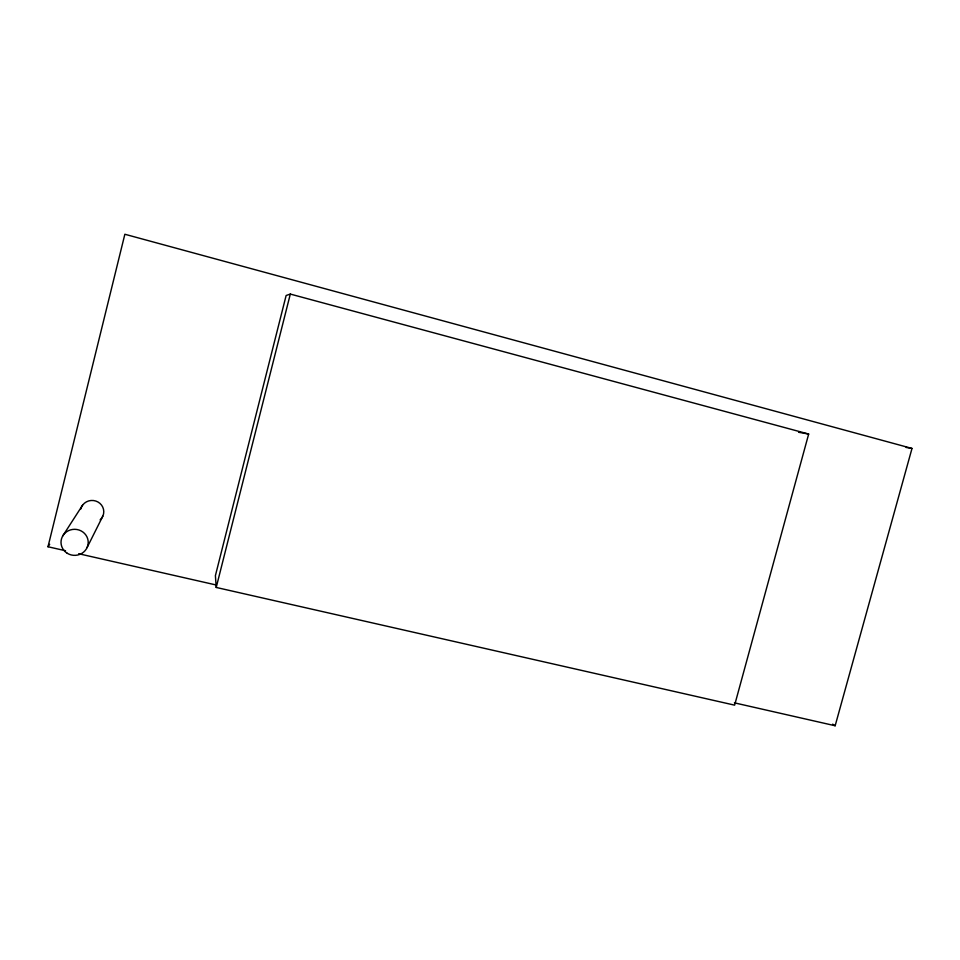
<?xml version="1.0" encoding="UTF-8"?>
<svg xmlns="http://www.w3.org/2000/svg" width="960" height="960" viewBox="0 0 960 960"><rect width="100%" height="100%" fill="white"/><g stroke="black" fill="none" stroke-linecap="round" stroke-linejoin="round"><path stroke-width="1.44" d="M65.52 550.74L48 546.756L124.86 234.252L912 448.44L835.164 725.748L734.4 702.84M216.216 587.448L290.316 294.072L808.668 434.052L734.628 705.156L216.216 587.448L215.4 575.64L286.128 295.5L290.316 294.072M87.06 547.62L102.78 516.252M62.748 535.932L82.572 505.188M48 546.756L49.68 544.272M906.084 447.432L912 448.44M798.588 432.264L808.668 434.052M78.672 553.728L215.952 584.94M832.632 724.152L835.164 725.748M80.784 509.016A11.652 11.208 3.6 0 1 97.932 501.972A11.652 11.208 3.6 0 1 100.14 519.84M67.236 553.272A13.608 13.032 1.5 0 0 88.2 543.012A13.608 13.032 1.5 0 0 68.412 530.724A13.608 13.032 1.5 0 0 67.236 553.272"/></g></svg>
